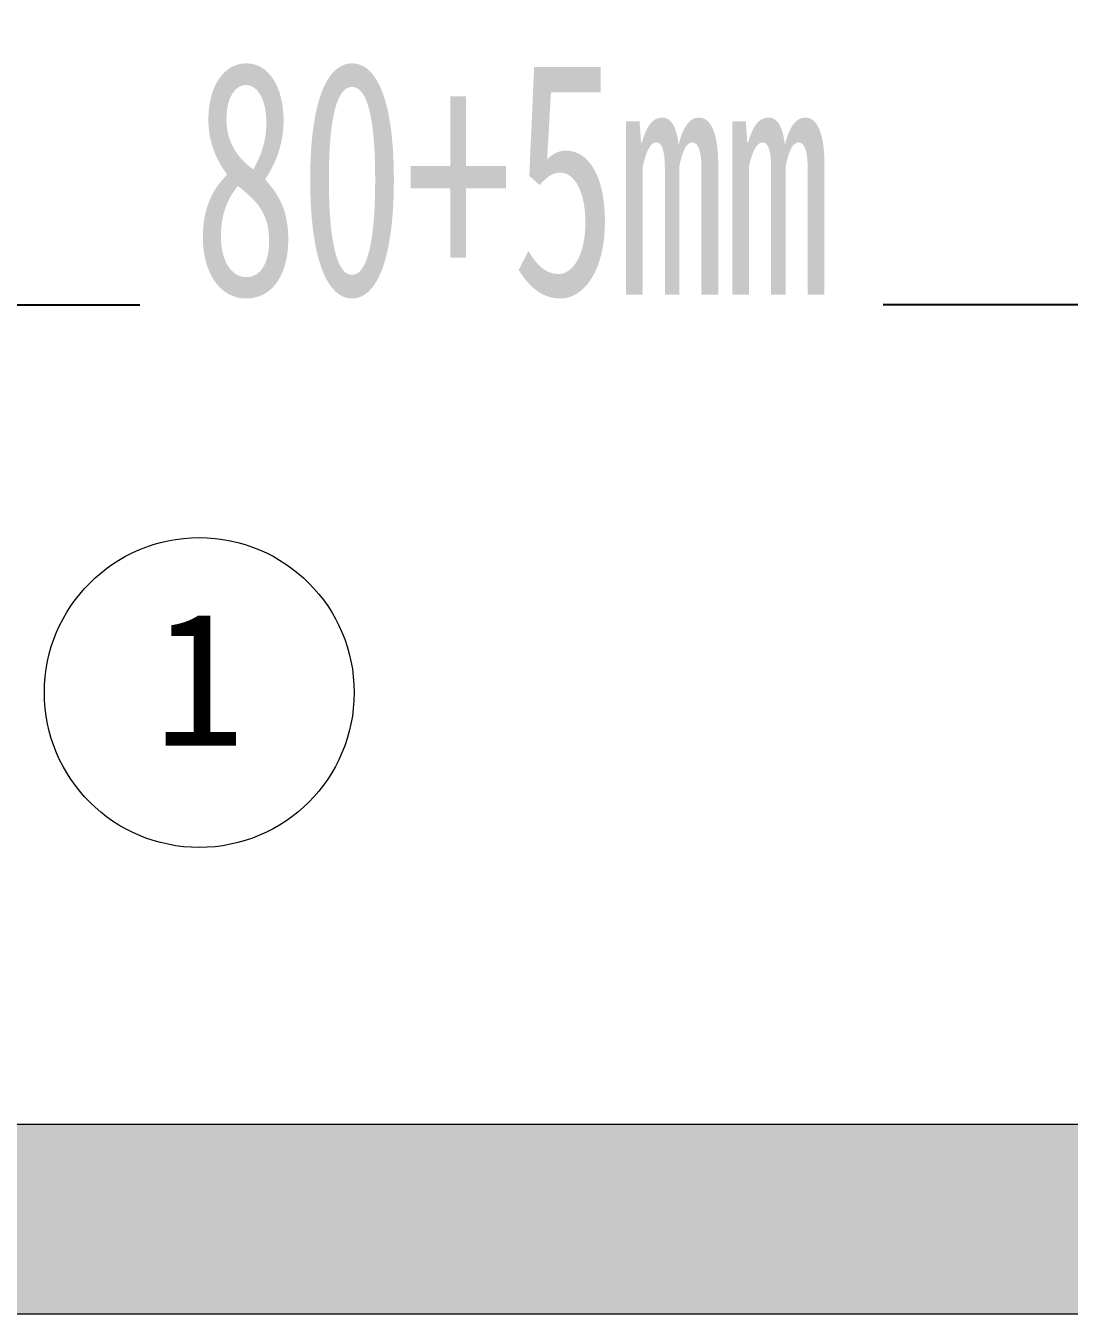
# Model space of a CAD drawing. Header units: millimetres. Extents: x -293 to 5666, y -3485 to 352.
# Drawn here: x 554.2 to 577.59, y -1032.19 to -1003.31 of the extents above; entities that cross this region are included whole.
import ezdxf

# ---------------------------------------------------------------- set-up
doc = ezdxf.new("R2010")
doc.units = ezdxf.units.MM
doc.header["$PDSIZE"] = -1
doc.layers.get('0').update_dxf_attribs({"lineweight": 18})
for name, color, linetype, lineweight in [('尺寸线层', 3, 'Continuous', 18), ('棉妗盄脯', 7, 'Continuous', 35), ('粗实线层', 7, 'Continuous', 35)]:
    doc.layers.add(name, color=color, linetype=linetype, lineweight=lineweight)
doc.styles.get("Standard").update_dxf_attribs({"font": ''})
doc.styles.add('标准', font='', dxfattribs={"width": 0.667})
doc.styles.get('Standard').set_extended_font_data('FangSong')
doc.styles.get('标准').set_extended_font_data('宋体')
doc.dimstyles.new('标准', dxfattribs={"dimtxt": 3.5, "dimasz": 4, "dimexe": 2, "dimexo": 0, "dimtad": 1, "dimdsep": 46, "dimtxsty": '标准', "dimblk": '_CAXARROW', "dimcen": 0, "dimdle": 8, "dimazin": 2, "dimtfac": 0.707107, "dimtdec": 3, "dimtmove": 2, "dimatfit": 3, "dimfxl": 1, "dimfrac": 2, "dimtolj": 1, "dimarcsym": 1})

# ---------------------------------------------------------------- blocks, each defined once
blk = doc.blocks.new('*D1161')
at = {"layer": 'Defpoints', "color": 0, "transparency": 16777216}
for p in [(669.958, -1009.569), (460.219, -1024.116), (669.958, -1024.119)]:
    blk.add_point(p, dxfattribs=at)
at = {"layer": '尺寸线层', "color": 0, "lineweight": -2, "transparency": 16777216}
for p, q in [((460.219, -1024.116), (460.219, -1006.569)), ((669.958, -1024.119), (669.958, -1006.569)), ((466.219, -1009.569), (556.756, -1009.569)), ((663.958, -1009.569), (573.42, -1009.569))]:
    blk.add_line(p, q, dxfattribs=at)
at = {"layer": '尺寸线层', "color": 0, "lineweight": 35, "transparency": 16777216, "insert": (565.088, -1006.757), "char_height": 5.25, "attachment_point": 5, "style": '标准', "bg_fill": 3, "box_fill_scale": 1.1, "bg_fill_color": 257, "bg_fill_transparency": 0}
blk.add_mtext('\\A1;80+5mm', dxfattribs=at)
blk = doc.blocks.new('_CAXARROW')

msp = doc.modelspace()

# ---------------------------------------------------------------- hatches: boundary and pattern name
at = {"layer": '粗实线层', "lineweight": 5}
msp.add_hatch(color=1, dxfattribs=at).paths.add_polyline_path([(490.088, -1032.1907), (490.088, -1030.7061), (490.088, -1027.9397), (640.088, -1027.9397), (640.088, -1032.1907)], flags=0)

# ---------------------------------------------------------------- linework, layer by layer
at = {"lineweight": 5}
for p, q in [((640.088, -1027.9397), (490.088, -1027.9397)), ((640.088, -1032.1907), (490.088, -1032.1907))]:
    msp.add_line(p, q, dxfattribs=at)

# ---------------------------------------------------------------- dimensions: what is measured, and where the dimension line sits
at = {"layer": '尺寸线层', "lineweight": 35}
dim = msp.add_linear_dim(base=(669.9576, -1009.5691), p1=(460.2185, -1024.1157), p2=(669.9576, -1024.1192), text='80+5mm', dimstyle='标准', override={"dimscale": 1.5, "dimtxsty": '标准', "dimsah": 1, "dimtfac": 1, "dimtfill": 1, "dimtzin": 0}, dxfattribs=at)
dim.commit()
dim.dimension.update_dxf_attribs({"geometry": '*D1161', "text_midpoint": (565.088, -1006.7566), "dimtype": 160})

# ---------------------------------------------------------------- next in the draw order: linework, layer by layer
at = {"layer": '棉妗盄脯', "color": 2, "lineweight": 5}
msp.add_circle((558.0893, -1018.2565), 3.4724, dxfattribs=at)

# ---------------------------------------------------------------- next in the draw order: texts
at = {"color": 2, "lineweight": 5, "insert": (557.0697, -1016.4503), "char_height": 3, "width": 2.967402, "attachment_point": 1}
msp.add_mtext('1', dxfattribs=at)

doc.saveas('drawing.dxf')
